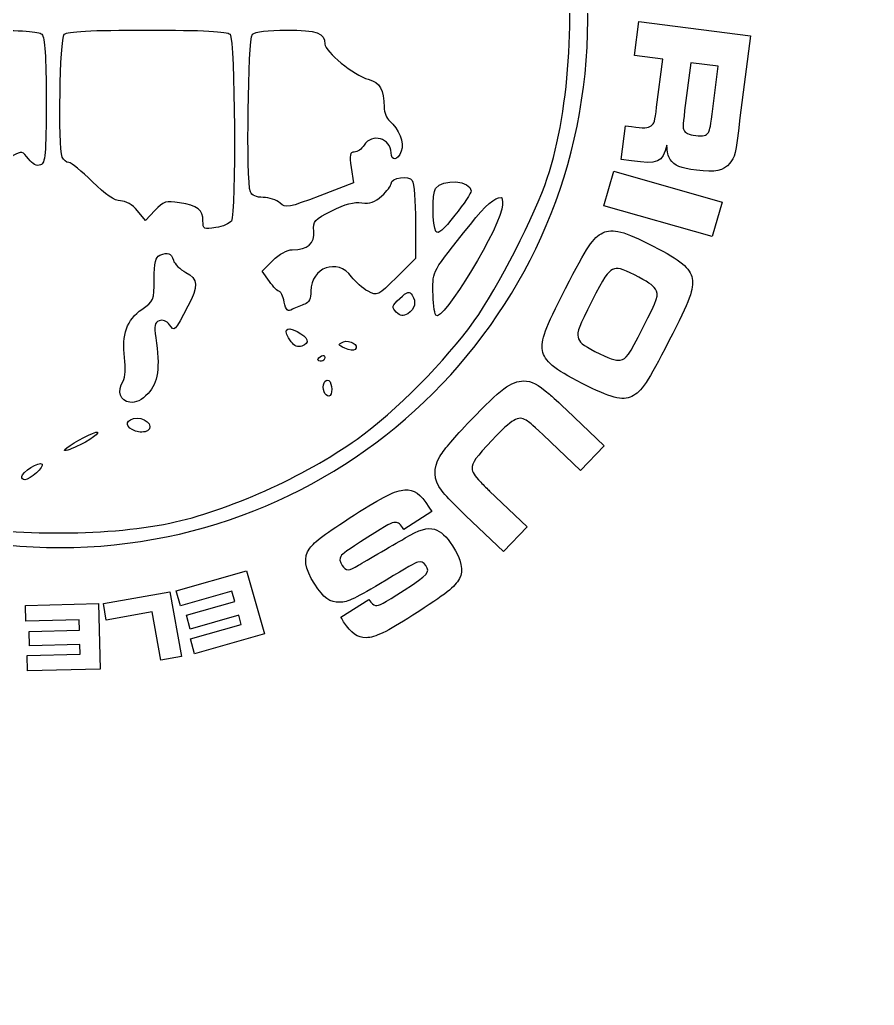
# Model space of a CAD drawing. Header units: millimetres. Extents: x -100 to 87, y -104 to 146.
# Drawn here: x 18.08 to 39.97, y 96.92 to 122.16 of the extents above; entities that cross this region are included whole.
import ezdxf

# ---------------------------------------------------------------- set-up
doc = ezdxf.new("R2010")
doc.units = ezdxf.units.MM
doc.header["$MEASUREMENT"] = 0
doc.layers.add('Layer 1', color=7, linetype='Continuous')

msp = doc.modelspace()

# ---------------------------------------------------------------- linework, layer by layer
at = {"layer": 'Layer 1', "color": 250, "lineweight": 20}
msp.add_open_spline([(54.1016, 110.9455), (54.1016, 110.9455), (54.1016, 110.9455), (54.1016, 110.9455), (54.1016, 110.9455), (51.9325, 110.9455), (50.1587, 109.2167), (50.1029, 107.0485), (50.1029, 107.0485), (50.1029, 107.0485), (50.1016, 100.9457), (50.1016, 100.9457), (50.1016, 100.9457), (50.1011, 98.1956), (47.8515, 95.9455), (45.1013, 95.9455), (45.1013, 95.9455), (45.1013, 95.9455), (-94.8981, 95.9455), (-94.8981, 95.9455), (-94.8981, 95.9455), (-97.6484, 95.9455), (-99.8984, 98.1956), (-99.8984, 100.9457), (-99.8984, 100.9457), (-99.8984, 100.9457), (-99.8984, 140.9453), (-99.8984, 140.9453), (-99.8984, 140.9453), (-99.8984, 143.6954), (-97.6484, 145.9455), (-94.8981, 145.9455), (-94.8981, 145.9455), (-94.8981, 145.9455), (45.1013, 145.9455), (45.1013, 145.9455), (45.1013, 145.9455), (47.8516, 145.9455), (50.101, 143.6954), (50.1016, 140.9453), (50.1016, 140.9453), (50.1016, 140.9453), (50.1029, 134.8425), (50.1029, 134.8425), (50.1029, 134.8425), (50.1587, 132.6743), (51.9325, 130.9455), (54.1016, 130.9455), (54.1016, 130.9455), (54.1016, 130.9455), (54.1016, 130.9455), (54.1016, 130.9455), (54.1016, 130.9455), (54.1016, 130.9455), (62.2716, 130.9455), (62.2716, 130.9455), (62.2716, 130.9455), (63.8286, 130.9455), (65.1023, 129.8324), (65.1023, 128.4719), (65.1023, 128.4719), (65.1023, 128.4719), (65.1023, 113.419), (65.1023, 113.419), (65.1023, 113.419), (65.1023, 112.0585), (63.8284, 110.9455), (62.2716, 110.9455), (62.2716, 110.9455), (62.2716, 110.9455), (54.1016, 110.9455), (54.1016, 110.9455)], degree=3, knots=[0, 0, 0, 0, 0.0526316, 0.0526316, 0.0526316, 0.0526316, 0.1052632, 0.1052632, 0.1052632, 0.1052632, 0.1578947, 0.1578947, 0.1578947, 0.1578947, 0.2105263, 0.2105263, 0.2105263, 0.2105263, 0.2631579, 0.2631579, 0.2631579, 0.2631579, 0.3157895, 0.3157895, 0.3157895, 0.3157895, 0.3684211, 0.3684211, 0.3684211, 0.3684211, 0.4210526, 0.4210526, 0.4210526, 0.4210526, 0.4736842, 0.4736842, 0.4736842, 0.4736842, 0.5263158, 0.5263158, 0.5263158, 0.5263158, 0.5789474, 0.5789474, 0.5789474, 0.5789474, 0.6315789, 0.6315789, 0.6315789, 0.6315789, 0.6842105, 0.6842105, 0.6842105, 0.6842105, 0.7368421, 0.7368421, 0.7368421, 0.7368421, 0.7894737, 0.7894737, 0.7894737, 0.7894737, 0.8421053, 0.8421053, 0.8421053, 0.8421053, 0.8947368, 0.8947368, 0.8947368, 0.8947368, 1, 1, 1, 1], dxfattribs=at)
at = {"layer": 'Layer 1', "color": 7}
msp.add_open_spline([(32.6312, 122.1556), (32.6312, 114.6936), (26.582, 108.6444), (19.12, 108.6444), (19.12, 108.6444), (11.658, 108.6444), (5.6088, 114.6936), (5.6088, 122.1556), (5.6088, 122.1556), (5.6088, 129.6177), (11.658, 135.6669), (19.12, 135.6669), (19.12, 135.6669), (26.582, 135.6669), (32.6312, 129.6177), (32.6312, 122.1556)], degree=3, knots=[0, 0, 0, 0, 0.2, 0.2, 0.2, 0.2, 0.4, 0.4, 0.4, 0.4, 0.6, 0.6, 0.6, 0.6, 1, 1, 1, 1], dxfattribs=at)
at = {"layer": 'Layer 1', "color": 250}
for points, knots in [([(5.7884, 123.9486), (5.8063, 124.1204), (5.9054, 124.6626), (6.0086, 125.1535), (6.0086, 125.1535), (6.9961, 129.8515), (10.9446, 133.9476), (15.5896, 135.0929), (15.5896, 135.0929), (18.0742, 135.7056), (21.5312, 135.5199), (23.7115, 134.6567), (23.7115, 134.6567), (25.3964, 133.9896), (27.3222, 132.7047), (28.546, 131.4312), (28.546, 131.4312), (30.128, 129.7849), (31.5609, 126.9934), (31.9634, 124.7735), (31.9634, 124.7735), (32.3447, 122.671), (32.1918, 119.9018), (31.5952, 118.1026), (31.5952, 118.1026), (31.2926, 117.19), (30.317, 115.2852), (29.7228, 114.4466), (29.7228, 114.4466), (29.0207, 113.4558), (27.6872, 112.1128), (26.7215, 111.4238), (26.7215, 111.4238), (25.3746, 110.4629), (23.3928, 109.5724), (21.928, 109.2698), (21.928, 109.2698), (20.2485, 108.9229), (17.692, 108.9346), (16.0358, 109.2968), (16.0358, 109.2968), (12.3784, 110.0967), (9.1356, 112.5151), (7.352, 115.773), (7.352, 115.773), (6.5497, 117.2384), (6.0326, 118.775), (5.8223, 120.3181), (5.8223, 120.3181), (5.7342, 120.9645), (5.7131, 123.2276), (5.7884, 123.9486)], [0, 0, 0, 0, 0.0714286, 0.0714286, 0.0714286, 0.0714286, 0.1428571, 0.1428571, 0.1428571, 0.1428571, 0.2142857, 0.2142857, 0.2142857, 0.2142857, 0.2857143, 0.2857143, 0.2857143, 0.2857143, 0.3571429, 0.3571429, 0.3571429, 0.3571429, 0.4285714, 0.4285714, 0.4285714, 0.4285714, 0.5, 0.5, 0.5, 0.5, 0.5714286, 0.5714286, 0.5714286, 0.5714286, 0.6428571, 0.6428571, 0.6428571, 0.6428571, 0.7142857, 0.7142857, 0.7142857, 0.7142857, 0.7857143, 0.7857143, 0.7857143, 0.7857143, 0.8571429, 0.8571429, 0.8571429, 0.8571429, 1, 1, 1, 1]), ([(33.9381, 122.1153), (33.9381, 122.1153), (33.8273, 121.2446), (33.8273, 121.2446), (33.8273, 121.2446), (33.8273, 121.2446), (34.5522, 121.1525), (34.5522, 121.1525), (34.5522, 121.1525), (34.5522, 121.1525), (34.3957, 119.9216), (34.3957, 119.9216), (34.3957, 119.9216), (34.3499, 119.5613), (34.3331, 119.4981), (34.2568, 119.4467), (34.2568, 119.4467), (34.1751, 119.3873), (34.0701, 119.3833), (33.7484, 119.4243), (33.7484, 119.4243), (33.7484, 119.4243), (33.5983, 119.4433), (33.5983, 119.4433), (33.5983, 119.4433), (33.5983, 119.4433), (33.4892, 118.5855), (33.4892, 118.5855), (33.4892, 118.5855), (33.4892, 118.5855), (33.7552, 118.5517), (33.7552, 118.5517), (33.7552, 118.5517), (34.4135, 118.4506), (34.5519, 118.5114), (34.6596, 118.9466), (34.6596, 118.9466), (34.6624, 118.7632), (34.6864, 118.6774), (34.7441, 118.5828), (34.7441, 118.5828), (34.8461, 118.426), (35.0037, 118.3624), (35.4154, 118.3101), (35.4154, 118.3101), (35.9087, 118.2473), (36.1098, 118.2871), (36.2706, 118.4889), (36.2706, 118.4889), (36.4056, 118.6592), (36.4056, 118.6592), (36.531, 119.6457), (36.531, 119.6457), (36.531, 119.6457), (36.7988, 121.7515), (36.7988, 121.7515), (36.7988, 121.7515), (36.7988, 121.7515), (33.9381, 122.1153), (33.9381, 122.1153)], [0, 0, 0, 0, 0.0625, 0.0625, 0.0625, 0.0625, 0.125, 0.125, 0.125, 0.125, 0.1875, 0.1875, 0.1875, 0.1875, 0.25, 0.25, 0.25, 0.25, 0.3125, 0.3125, 0.3125, 0.3125, 0.375, 0.375, 0.375, 0.375, 0.4375, 0.4375, 0.4375, 0.4375, 0.5, 0.5, 0.5, 0.5, 0.5625, 0.5625, 0.5625, 0.5625, 0.625, 0.625, 0.625, 0.625, 0.6875, 0.6875, 0.6875, 0.6875, 0.75, 0.75, 0.75, 0.75, 0.8125, 0.8125, 0.8125, 0.8125, 0.875, 0.875, 0.875, 0.875, 1, 1, 1, 1]), ([(14.3177, 117.2765), (14.3791, 117.2273), (14.851, 117.0867), (15.3664, 116.9638), (15.3664, 116.9638), (16.4077, 116.7157), (16.5267, 116.7412), (16.5267, 117.2131), (16.5267, 117.2131), (16.5267, 117.4599), (16.6177, 117.59), (17.0983, 118.0304), (17.0983, 118.0304), (17.4127, 118.3185), (17.7775, 118.6118), (17.9091, 118.6822), (17.9091, 118.6822), (18.1314, 118.8011), (18.1596, 118.7952), (18.3079, 118.5986), (18.3079, 118.5986), (18.4103, 118.4629), (18.5195, 118.4071), (18.6127, 118.4428), (18.6127, 118.4428), (18.7395, 118.4915), (18.758, 118.7021), (18.758, 120.0901), (18.758, 120.0901), (18.758, 121.2089), (18.7262, 121.7134), (18.651, 121.7887), (18.651, 121.7887), (18.5771, 121.8625), (18.1247, 121.8957), (17.1932, 121.8957), (17.1932, 121.8957), (17.1932, 121.8957), (15.8426, 121.8957), (15.8426, 121.8957), (15.8426, 121.8957), (15.8426, 121.8957), (15.5376, 121.5164), (15.5376, 121.5164), (15.5376, 121.5164), (15.3699, 121.3078), (15.2326, 121.0614), (15.2326, 120.9689), (15.2326, 120.9689), (15.2326, 120.6985), (14.9727, 120.5873), (14.637, 120.714), (14.637, 120.714), (14.4097, 120.7998), (14.3346, 120.7994), (14.2791, 120.7122), (14.2791, 120.7122), (14.1556, 120.5176), (14.1909, 117.3781), (14.3178, 117.2765), (14.3178, 117.2765), (14.3178, 117.2765), (14.3177, 117.2765), (14.3177, 117.2765)], [0, 0, 0, 0, 0.0588235, 0.0588235, 0.0588235, 0.0588235, 0.1176471, 0.1176471, 0.1176471, 0.1176471, 0.1764706, 0.1764706, 0.1764706, 0.1764706, 0.2352941, 0.2352941, 0.2352941, 0.2352941, 0.2941176, 0.2941176, 0.2941176, 0.2941176, 0.3529412, 0.3529412, 0.3529412, 0.3529412, 0.4117647, 0.4117647, 0.4117647, 0.4117647, 0.4705882, 0.4705882, 0.4705882, 0.4705882, 0.5294118, 0.5294118, 0.5294118, 0.5294118, 0.5882353, 0.5882353, 0.5882353, 0.5882353, 0.6470588, 0.6470588, 0.6470588, 0.6470588, 0.7058824, 0.7058824, 0.7058824, 0.7058824, 0.7647059, 0.7647059, 0.7647059, 0.7647059, 0.8235294, 0.8235294, 0.8235294, 0.8235294, 0.8823529, 0.8823529, 0.8823529, 0.8823529, 1, 1, 1, 1]), ([(19.1692, 118.6454), (19.199, 118.5678), (19.275, 118.5042), (19.338, 118.5042), (19.338, 118.5042), (19.4011, 118.5042), (19.6735, 118.2833), (19.9435, 118.0133), (19.9435, 118.0133), (20.2801, 117.6768), (20.5055, 117.5224), (20.6604, 117.5224), (20.6604, 117.5224), (20.8, 117.5224), (20.9659, 117.426), (21.0941, 117.2704), (21.0941, 117.2704), (21.0941, 117.2704), (21.3017, 117.0183), (21.3017, 117.0183), (21.3017, 117.0183), (21.3017, 117.0183), (21.5459, 117.2785), (21.5459, 117.2785), (21.5459, 117.2785), (21.7669, 117.514), (21.826, 117.5327), (22.1706, 117.4758), (22.1706, 117.4758), (22.6421, 117.3981), (22.7744, 117.2958), (22.7744, 117.009), (22.7744, 117.009), (22.7744, 116.801), (22.7976, 116.7889), (23.1018, 116.8383), (23.1018, 116.8383), (23.2819, 116.8675), (23.4621, 116.943), (23.5021, 117.0061), (23.5021, 117.0061), (23.6247, 117.1993), (23.5952, 121.6641), (23.4705, 121.7887), (23.4705, 121.7887), (23.3935, 121.8657), (22.7962, 121.8959), (21.3463, 121.8959), (21.3463, 121.8959), (19.8965, 121.8959), (19.2991, 121.8657), (19.2221, 121.7887), (19.2221, 121.7887), (19.1091, 121.6758), (19.0628, 118.9227), (19.1692, 118.6454), (19.1692, 118.6454), (19.1692, 118.6454), (19.1692, 118.6454), (19.1692, 118.6454)], [0, 0, 0, 0, 0.0625, 0.0625, 0.0625, 0.0625, 0.125, 0.125, 0.125, 0.125, 0.1875, 0.1875, 0.1875, 0.1875, 0.25, 0.25, 0.25, 0.25, 0.3125, 0.3125, 0.3125, 0.3125, 0.375, 0.375, 0.375, 0.375, 0.4375, 0.4375, 0.4375, 0.4375, 0.5, 0.5, 0.5, 0.5, 0.5625, 0.5625, 0.5625, 0.5625, 0.625, 0.625, 0.625, 0.625, 0.6875, 0.6875, 0.6875, 0.6875, 0.75, 0.75, 0.75, 0.75, 0.8125, 0.8125, 0.8125, 0.8125, 0.875, 0.875, 0.875, 0.875, 1, 1, 1, 1]), ([(23.9888, 117.7529), (24.0219, 117.6666), (24.1494, 117.6117), (24.3165, 117.6117), (24.3165, 117.6117), (24.4669, 117.6117), (24.6618, 117.5467), (24.7496, 117.4672), (24.7496, 117.4672), (24.8978, 117.3331), (24.9711, 117.3467), (25.7694, 117.656), (25.7694, 117.656), (25.7694, 117.656), (26.6294, 117.9893), (26.6294, 117.9893), (26.6294, 117.9893), (26.6294, 117.9893), (26.5707, 118.3806), (26.5707, 118.3806), (26.5707, 118.3806), (26.5228, 118.7001), (26.5375, 118.772), (26.6506, 118.772), (26.6506, 118.772), (26.7268, 118.772), (26.8394, 118.8523), (26.9007, 118.9505), (26.9007, 118.9505), (27.0983, 119.267), (27.594, 119.1267), (27.594, 118.7541), (27.594, 118.7541), (27.594, 118.5279), (27.7634, 118.5541), (27.8538, 118.7943), (27.8538, 118.7943), (27.9358, 119.0118), (27.7985, 119.3685), (27.5552, 119.5704), (27.5552, 119.5704), (27.4783, 119.6342), (27.4149, 119.7919), (27.4142, 119.9209), (27.4142, 119.9209), (27.4118, 120.3811), (27.3151, 120.5517), (27.0087, 120.6363), (27.0087, 120.6363), (26.6456, 120.7366), (25.8981, 121.3447), (25.8981, 121.5399), (25.8981, 121.5399), (25.8981, 121.8223), (25.6952, 121.8958), (24.9164, 121.8958), (24.9164, 121.8958), (24.4384, 121.8958), (24.1084, 121.8554), (24.0417, 121.7887), (24.0417, 121.7887), (23.9285, 121.6756), (23.8808, 118.0343), (23.9888, 117.7529), (23.9888, 117.7529), (23.9888, 117.7529), (23.9888, 117.7529), (23.9888, 117.7529)], [0, 0, 0, 0, 0.0555556, 0.0555556, 0.0555556, 0.0555556, 0.1111111, 0.1111111, 0.1111111, 0.1111111, 0.1666667, 0.1666667, 0.1666667, 0.1666667, 0.2222222, 0.2222222, 0.2222222, 0.2222222, 0.2777778, 0.2777778, 0.2777778, 0.2777778, 0.3333333, 0.3333333, 0.3333333, 0.3333333, 0.3888889, 0.3888889, 0.3888889, 0.3888889, 0.4444444, 0.4444444, 0.4444444, 0.4444444, 0.5, 0.5, 0.5, 0.5, 0.5555556, 0.5555556, 0.5555556, 0.5555556, 0.6111111, 0.6111111, 0.6111111, 0.6111111, 0.6666667, 0.6666667, 0.6666667, 0.6666667, 0.7222222, 0.7222222, 0.7222222, 0.7222222, 0.7777778, 0.7777778, 0.7777778, 0.7777778, 0.8333333, 0.8333333, 0.8333333, 0.8333333, 0.8888889, 0.8888889, 0.8888889, 0.8888889, 1, 1, 1, 1]), ([(35.2684, 121.0614), (35.2684, 121.0614), (35.9719, 120.9719), (35.9719, 120.9719), (35.9719, 120.9719), (35.9719, 120.9719), (35.8159, 119.7453), (35.8159, 119.7453), (35.8159, 119.7453), (35.7603, 119.3427), (35.7592, 119.3341), (35.721, 119.2736), (35.721, 119.2736), (35.6721, 119.197), (35.5819, 119.1737), (35.3975, 119.1971), (35.3975, 119.1971), (35.2131, 119.2206), (35.1305, 119.2572), (35.0931, 119.3403), (35.0931, 119.3403), (35.0665, 119.4048), (35.0665, 119.4048), (35.1125, 119.8348), (35.1125, 119.8348), (35.1125, 119.8348), (35.2684, 121.0614), (35.2684, 121.0614)], [0, 0, 0, 0, 0.125, 0.125, 0.125, 0.125, 0.25, 0.25, 0.25, 0.25, 0.375, 0.375, 0.375, 0.375, 0.5, 0.5, 0.5, 0.5, 0.625, 0.625, 0.625, 0.625, 0.75, 0.75, 0.75, 0.75, 1, 1, 1, 1]), ([(24.7328, 115.2019), (24.7724, 115.2019), (24.8291, 115.0805), (24.8588, 114.9322), (24.8588, 114.9322), (24.9037, 114.7077), (24.9391, 114.6767), (25.0707, 114.7472), (25.0707, 114.7472), (25.1577, 114.7938), (25.2991, 114.8536), (25.385, 114.8802), (25.385, 114.8802), (25.4912, 114.9131), (25.5412, 115.0201), (25.5412, 115.2144), (25.5412, 115.2144), (25.5412, 115.8224), (26.2249, 116.0635), (26.5817, 115.5812), (26.5817, 115.5812), (26.6815, 115.4462), (26.871, 115.2781), (27.0028, 115.2076), (27.0028, 115.2076), (27.2357, 115.0831), (27.2562, 115.0931), (27.7306, 115.5616), (27.7306, 115.5616), (27.7306, 115.5616), (28.2187, 116.0437), (28.2187, 116.0437), (28.2187, 116.0437), (28.2187, 116.0437), (28.2174, 116.9838), (28.2174, 116.9838), (28.2174, 116.9838), (28.2167, 117.501), (28.1808, 117.9797), (28.1377, 118.0477), (28.1377, 118.0477), (28.0492, 118.1875), (27.594, 118.1163), (27.594, 117.9627), (27.594, 117.9627), (27.594, 117.9122), (27.4871, 117.7718), (27.3564, 117.6507), (27.3564, 117.6507), (27.177, 117.4845), (27.0512, 117.4411), (26.8432, 117.4738), (26.8432, 117.4738), (26.6546, 117.5035), (26.4126, 117.4398), (26.0767, 117.2722), (26.0767, 117.2722), (25.6212, 117.045), (25.5879, 117.0071), (25.6142, 116.7458), (25.6142, 116.7458), (25.6456, 116.4335), (25.4585, 116.2729), (25.063, 116.2729), (25.063, 116.2729), (24.9338, 116.2729), (24.7256, 116.1577), (24.5655, 115.9976), (24.5655, 115.9976), (24.5655, 115.9976), (24.2902, 115.7222), (24.2902, 115.7222), (24.2902, 115.7222), (24.2902, 115.7222), (24.4755, 115.462), (24.4755, 115.462), (24.4755, 115.462), (24.5774, 115.319), (24.6932, 115.2018), (24.7328, 115.2018), (24.7328, 115.2018), (24.7328, 115.2018), (24.7328, 115.2019), (24.7328, 115.2019)], [0, 0, 0, 0, 0.0454545, 0.0454545, 0.0454545, 0.0454545, 0.0909091, 0.0909091, 0.0909091, 0.0909091, 0.1363636, 0.1363636, 0.1363636, 0.1363636, 0.1818182, 0.1818182, 0.1818182, 0.1818182, 0.2272727, 0.2272727, 0.2272727, 0.2272727, 0.2727273, 0.2727273, 0.2727273, 0.2727273, 0.3181818, 0.3181818, 0.3181818, 0.3181818, 0.3636364, 0.3636364, 0.3636364, 0.3636364, 0.4090909, 0.4090909, 0.4090909, 0.4090909, 0.4545455, 0.4545455, 0.4545455, 0.4545455, 0.5, 0.5, 0.5, 0.5, 0.5454545, 0.5454545, 0.5454545, 0.5454545, 0.5909091, 0.5909091, 0.5909091, 0.5909091, 0.6363636, 0.6363636, 0.6363636, 0.6363636, 0.6818182, 0.6818182, 0.6818182, 0.6818182, 0.7272727, 0.7272727, 0.7272727, 0.7272727, 0.7727273, 0.7727273, 0.7727273, 0.7727273, 0.8181818, 0.8181818, 0.8181818, 0.8181818, 0.8636364, 0.8636364, 0.8636364, 0.8636364, 0.9090909, 0.9090909, 0.9090909, 0.9090909, 1, 1, 1, 1]), ([(36.0722, 117.4941), (36.0722, 117.4941), (33.2981, 118.2818), (33.2981, 118.2818), (33.2981, 118.2818), (33.2981, 118.2818), (33.0466, 117.3959), (33.0466, 117.3959), (33.0466, 117.3959), (33.0466, 117.3959), (35.8207, 116.6082), (35.8207, 116.6082), (35.8207, 116.6082), (35.8207, 116.6082), (36.0722, 117.4941), (36.0722, 117.4941)], [0, 0, 0, 0, 0.2, 0.2, 0.2, 0.2, 0.4, 0.4, 0.4, 0.4, 0.6, 0.6, 0.6, 0.6, 1, 1, 1, 1]), ([(28.7403, 116.7387), (28.7916, 116.6578), (28.9347, 116.7795), (29.2298, 117.1551), (29.2298, 117.1551), (29.4591, 117.447), (29.6468, 117.728), (29.6468, 117.7795), (29.6468, 117.7795), (29.6468, 118.0462), (28.9041, 118.0982), (28.7333, 117.8434), (28.7333, 117.8434), (28.6446, 117.711), (28.6498, 116.8813), (28.7403, 116.7387), (28.7403, 116.7387), (28.7403, 116.7387), (28.7403, 116.7387), (28.7403, 116.7387)], [0, 0, 0, 0, 0.1666667, 0.1666667, 0.1666667, 0.1666667, 0.3333333, 0.3333333, 0.3333333, 0.3333333, 0.5, 0.5, 0.5, 0.5, 0.6666667, 0.6666667, 0.6666667, 0.6666667, 1, 1, 1, 1]), ([(28.7414, 114.5949), (28.8925, 114.3568), (30.4501, 116.934), (30.4501, 117.4221), (30.4501, 117.4221), (30.4501, 117.5264), (30.4333, 117.6117), (30.4127, 117.6117), (30.4127, 117.6117), (30.2452, 117.6117), (30.028, 117.4208), (29.6254, 116.9199), (29.6254, 116.9199), (28.6266, 115.677), (28.6649, 115.7455), (28.6664, 115.2083), (28.6664, 115.2083), (28.6671, 114.9348), (28.7009, 114.6588), (28.7414, 114.595), (28.7414, 114.595), (28.7414, 114.595), (28.7414, 114.5949), (28.7414, 114.5949)], [0, 0, 0, 0, 0.1428571, 0.1428571, 0.1428571, 0.1428571, 0.2857143, 0.2857143, 0.2857143, 0.2857143, 0.4285714, 0.4285714, 0.4285714, 0.4285714, 0.5714286, 0.5714286, 0.5714286, 0.5714286, 0.7142857, 0.7142857, 0.7142857, 0.7142857, 1, 1, 1, 1]), ([(34.7114, 113.9345), (35.2573, 115.0004), (35.3526, 115.2625), (35.3069, 115.5336), (35.3069, 115.5336), (35.2554, 115.8028), (35.0214, 116.0004), (34.3095, 116.365), (34.3095, 116.365), (33.5592, 116.7493), (33.2718, 116.8237), (33.0173, 116.7063), (33.0173, 116.7063), (32.7706, 116.5849), (32.6117, 116.3505), (32.0638, 115.2808), (32.0638, 115.2808), (31.5237, 114.2264), (31.4264, 113.9604), (31.472, 113.6893), (31.472, 113.6893), (31.5255, 113.4143), (31.7499, 113.2265), (32.4887, 112.8481), (32.4887, 112.8481), (33.2237, 112.4716), (33.5111, 112.3973), (33.7617, 112.5166), (33.7617, 112.5166), (34.0084, 112.638), (34.1654, 112.8686), (34.7114, 113.9345)], [0, 0, 0, 0, 0.1111111, 0.1111111, 0.1111111, 0.1111111, 0.2222222, 0.2222222, 0.2222222, 0.2222222, 0.3333333, 0.3333333, 0.3333333, 0.3333333, 0.4444444, 0.4444444, 0.4444444, 0.4444444, 0.5555556, 0.5555556, 0.5555556, 0.5555556, 0.6666667, 0.6666667, 0.6666667, 0.6666667, 0.7777778, 0.7777778, 0.7777778, 0.7777778, 1, 1, 1, 1]), ([(20.9019, 112.3642), (21.0548, 112.3463), (21.2041, 112.4185), (21.3681, 112.5898), (21.3681, 112.5898), (21.6272, 112.8602), (21.682, 113.2587), (21.5647, 114.0185), (21.5647, 114.0185), (21.5176, 114.3236), (21.5348, 114.4081), (21.6537, 114.4537), (21.6537, 114.4537), (21.7432, 114.4881), (21.8467, 114.448), (21.9171, 114.3517), (21.9171, 114.3517), (22.0473, 114.1736), (22.0403, 114.1666), (22.3909, 114.8258), (22.3909, 114.8258), (22.6635, 115.3385), (22.6513, 115.5257), (22.3344, 115.6895), (22.3344, 115.6895), (22.1906, 115.7639), (22.0473, 115.9055), (22.016, 116.0042), (22.016, 116.0042), (21.9556, 116.1944), (21.8933, 116.2168), (21.666, 116.1295), (21.666, 116.1295), (21.5581, 116.0881), (21.5248, 115.9437), (21.5248, 115.5163), (21.5248, 115.5163), (21.5248, 114.9774), (21.5136, 114.9495), (21.2128, 114.7449), (21.2128, 114.7449), (20.8277, 114.4829), (20.6858, 114.0904), (20.7658, 113.5087), (20.7658, 113.5087), (20.8021, 113.245), (20.7879, 113.0069), (20.7301, 112.9094), (20.7301, 112.9094), (20.572, 112.6428), (20.6506, 112.3936), (20.9019, 112.3643), (20.9019, 112.3643), (20.9019, 112.3643), (20.9019, 112.3642), (20.9019, 112.3642)], [0, 0, 0, 0, 0.0666667, 0.0666667, 0.0666667, 0.0666667, 0.1333333, 0.1333333, 0.1333333, 0.1333333, 0.2, 0.2, 0.2, 0.2, 0.2666667, 0.2666667, 0.2666667, 0.2666667, 0.3333333, 0.3333333, 0.3333333, 0.3333333, 0.4, 0.4, 0.4, 0.4, 0.4666667, 0.4666667, 0.4666667, 0.4666667, 0.5333333, 0.5333333, 0.5333333, 0.5333333, 0.6, 0.6, 0.6, 0.6, 0.6666667, 0.6666667, 0.6666667, 0.6666667, 0.7333333, 0.7333333, 0.7333333, 0.7333333, 0.8, 0.8, 0.8, 0.8, 0.8666667, 0.8666667, 0.8666667, 0.8666667, 1, 1, 1, 1]), ([(34.0456, 114.2755), (33.677, 113.5559), (33.6182, 113.4694), (33.4652, 113.4457), (33.4652, 113.4457), (33.3432, 113.4256), (33.1813, 113.4795), (32.8157, 113.6667), (32.8157, 113.6667), (32.5079, 113.8244), (32.4062, 113.9104), (32.3823, 114.0344), (32.3823, 114.0344), (32.3566, 114.1739), (32.4121, 114.3203), (32.7294, 114.9398), (32.7294, 114.9398), (33.0547, 115.5748), (33.141, 115.7054), (33.2692, 115.766), (33.2692, 115.766), (33.3896, 115.8209), (33.5054, 115.7908), (33.8248, 115.6273), (33.8248, 115.6273), (34.1634, 115.4538), (34.2979, 115.3655), (34.3626, 115.2643), (34.3626, 115.2643), (34.4618, 115.1164), (34.4319, 115.0297), (34.0456, 114.2755)], [0, 0, 0, 0, 0.1111111, 0.1111111, 0.1111111, 0.1111111, 0.2222222, 0.2222222, 0.2222222, 0.2222222, 0.3333333, 0.3333333, 0.3333333, 0.3333333, 0.4444444, 0.4444444, 0.4444444, 0.4444444, 0.5555556, 0.5555556, 0.5555556, 0.5555556, 0.6666667, 0.6666667, 0.6666667, 0.6666667, 0.7777778, 0.7777778, 0.7777778, 0.7777778, 1, 1, 1, 1]), ([(28.0196, 114.6328), (28.2053, 114.7498), (28.2489, 114.9315), (28.1341, 115.1103), (28.1341, 115.1103), (28.0628, 115.2213), (28.0138, 115.2082), (27.8199, 115.0261), (27.8199, 115.0261), (27.6132, 114.8318), (27.604, 114.7966), (27.7277, 114.6729), (27.7277, 114.6729), (27.8324, 114.5682), (27.9018, 114.5587), (28.0196, 114.6329), (28.0196, 114.6329), (28.0196, 114.6329), (28.0196, 114.6328), (28.0196, 114.6328)], [0, 0, 0, 0, 0.1666667, 0.1666667, 0.1666667, 0.1666667, 0.3333333, 0.3333333, 0.3333333, 0.3333333, 0.5, 0.5, 0.5, 0.5, 0.6666667, 0.6666667, 0.6666667, 0.6666667, 1, 1, 1, 1]), ([(25.0374, 113.9103), (25.1115, 113.809), (25.2153, 113.7667), (25.3051, 113.8012), (25.3051, 113.8012), (25.5262, 113.886), (25.4826, 114.0212), (25.1842, 114.1755), (25.1842, 114.1755), (24.8825, 114.3315), (24.8165, 114.2124), (25.0374, 113.9103)], [0, 0, 0, 0, 0.25, 0.25, 0.25, 0.25, 0.5, 0.5, 0.5, 0.5, 1, 1, 1, 1]), ([(26.674, 113.7167), (26.7812, 113.8239), (26.5406, 113.9784), (26.3728, 113.9101), (26.3728, 113.9101), (26.2239, 113.8497), (26.2272, 113.8365), (26.4122, 113.7504), (26.4122, 113.7504), (26.5231, 113.6988), (26.641, 113.6836), (26.674, 113.7167)], [0, 0, 0, 0, 0.25, 0.25, 0.25, 0.25, 0.5, 0.5, 0.5, 0.5, 1, 1, 1, 1]), ([(25.8089, 113.4168), (25.858, 113.4168), (25.8982, 113.4594), (25.8982, 113.5114), (25.8982, 113.5114), (25.8982, 113.5634), (25.858, 113.5811), (25.8089, 113.5507), (25.8089, 113.5507), (25.7598, 113.5204), (25.7197, 113.4779), (25.7197, 113.4562), (25.7197, 113.4562), (25.7197, 113.4345), (25.7599, 113.4168), (25.8089, 113.4168)], [0, 0, 0, 0, 0.2, 0.2, 0.2, 0.2, 0.4, 0.4, 0.4, 0.4, 0.6, 0.6, 0.6, 0.6, 1, 1, 1, 1]), ([(25.997, 112.5243), (26.1018, 112.5243), (26.1002, 112.8563), (25.995, 112.9213), (25.995, 112.9213), (25.8972, 112.9817), (25.8186, 112.7928), (25.8763, 112.6359), (25.8763, 112.6359), (25.8988, 112.5745), (25.9532, 112.5243), (25.997, 112.5243)], [0, 0, 0, 0, 0.25, 0.25, 0.25, 0.25, 0.5, 0.5, 0.5, 0.5, 1, 1, 1, 1]), ([(33.0541, 111.25), (33.0541, 111.25), (32.0933, 112.1658), (32.0933, 112.1658), (32.0933, 112.1658), (31.7398, 112.4968), (31.7398, 112.4968), (31.6493, 112.5711), (31.6493, 112.5711), (31.3465, 112.8299), (31.1916, 112.9118), (30.9929, 112.9101), (30.9929, 112.9101), (30.6779, 112.9117), (30.3895, 112.6968), (29.6347, 111.905), (29.6347, 111.905), (29.1843, 111.4325), (28.985, 111.1983), (28.8435, 110.9748), (28.8435, 110.9748), (28.6669, 110.6892), (28.6807, 110.3715), (28.8857, 110.1105), (28.8857, 110.1105), (29.0149, 109.9514), (29.0463, 109.9155), (29.5099, 109.4556), (29.5099, 109.4556), (29.5099, 109.4556), (30.4707, 108.5398), (30.4707, 108.5398), (30.4707, 108.5398), (30.4707, 108.5398), (31.0763, 109.1751), (31.0763, 109.1751), (31.0763, 109.1751), (31.0763, 109.1751), (30.1155, 110.0909), (30.1155, 110.0909), (30.1155, 110.0909), (30.0685, 110.1357), (29.9651, 110.2402), (29.8899, 110.318), (29.8899, 110.318), (29.7203, 110.5034), (29.6758, 110.5697), (29.6704, 110.6705), (29.6704, 110.6705), (29.6609, 110.8109), (29.7704, 110.9634), (30.185, 111.3984), (30.185, 111.3984), (30.7011, 111.9398), (30.8519, 112.029), (31.0506, 111.9054), (31.0506, 111.9054), (31.15, 111.8405), (31.1532, 111.8375), (31.4877, 111.5305), (31.4877, 111.5305), (31.4877, 111.5305), (32.4485, 110.6147), (32.4485, 110.6147), (32.4485, 110.6147), (32.4485, 110.6147), (33.0541, 111.25), (33.0541, 111.25)], [0, 0, 0, 0, 0.0555556, 0.0555556, 0.0555556, 0.0555556, 0.1111111, 0.1111111, 0.1111111, 0.1111111, 0.1666667, 0.1666667, 0.1666667, 0.1666667, 0.2222222, 0.2222222, 0.2222222, 0.2222222, 0.2777778, 0.2777778, 0.2777778, 0.2777778, 0.3333333, 0.3333333, 0.3333333, 0.3333333, 0.3888889, 0.3888889, 0.3888889, 0.3888889, 0.4444444, 0.4444444, 0.4444444, 0.4444444, 0.5, 0.5, 0.5, 0.5, 0.5555556, 0.5555556, 0.5555556, 0.5555556, 0.6111111, 0.6111111, 0.6111111, 0.6111111, 0.6666667, 0.6666667, 0.6666667, 0.6666667, 0.7222222, 0.7222222, 0.7222222, 0.7222222, 0.7777778, 0.7777778, 0.7777778, 0.7777778, 0.8333333, 0.8333333, 0.8333333, 0.8333333, 0.8888889, 0.8888889, 0.8888889, 0.8888889, 1, 1, 1, 1]), ([(21.0465, 111.6262), (21.1465, 111.5892), (21.285, 111.594), (21.3543, 111.6368), (21.3543, 111.6368), (21.5537, 111.7601), (21.2448, 112.0253), (20.9943, 111.9458), (20.9943, 111.9458), (20.7659, 111.8733), (20.7908, 111.7208), (21.0465, 111.6262)], [0, 0, 0, 0, 0.25, 0.25, 0.25, 0.25, 0.5, 0.5, 0.5, 0.5, 1, 1, 1, 1]), ([(19.6294, 111.2748), (20.0022, 111.4549), (20.2473, 111.6832), (19.9452, 111.5689), (19.9452, 111.5689), (19.6937, 111.4738), (19.193, 111.1671), (19.2296, 111.1305), (19.2296, 111.1305), (19.2477, 111.1124), (19.4276, 111.1773), (19.6294, 111.2748)], [0, 0, 0, 0, 0.25, 0.25, 0.25, 0.25, 0.5, 0.5, 0.5, 0.5, 1, 1, 1, 1]), ([(18.2126, 110.3823), (18.3456, 110.3823), (18.7174, 110.7199), (18.6542, 110.7834), (18.6542, 110.7834), (18.5839, 110.8539), (18.1332, 110.5753), (18.1332, 110.4613), (18.1332, 110.4613), (18.1332, 110.4178), (18.1689, 110.3822), (18.2126, 110.3822), (18.2126, 110.3822), (18.2126, 110.3822), (18.2126, 110.3823), (18.2126, 110.3823)], [0, 0, 0, 0, 0.2, 0.2, 0.2, 0.2, 0.4, 0.4, 0.4, 0.4, 0.6, 0.6, 0.6, 0.6, 1, 1, 1, 1]), ([(28.637, 109.5647), (28.637, 109.5647), (28.5623, 109.6813), (28.5623, 109.6813), (28.5623, 109.6813), (28.3406, 110.027), (28.1891, 110.1352), (27.9417, 110.1205), (27.9417, 110.1205), (27.704, 110.1068), (27.3809, 109.9458), (26.6566, 109.4815), (26.6566, 109.4815), (25.9068, 109.0009), (25.6223, 108.7877), (25.5127, 108.6302), (25.5127, 108.6302), (25.3368, 108.3839), (25.3752, 108.1157), (25.6388, 107.7045), (25.6388, 107.7045), (25.8629, 107.355), (26.0333, 107.2332), (26.2794, 107.242), (26.2794, 107.242), (26.4905, 107.249), (26.6683, 107.3322), (27.465, 107.812), (27.465, 107.812), (28.0057, 108.1381), (28.2019, 108.2485), (28.2791, 108.2722), (28.2791, 108.2722), (28.3623, 108.2948), (28.4254, 108.2685), (28.4814, 108.1811), (28.4814, 108.1811), (28.5957, 108.0028), (28.5541, 107.9556), (27.9316, 107.5565), (27.9316, 107.5565), (27.3747, 107.1995), (27.2864, 107.1531), (27.1978, 107.1631), (27.1978, 107.1631), (27.1345, 107.1739), (27.1025, 107.1997), (27.0219, 107.3175), (27.0219, 107.3175), (27.0219, 107.3175), (26.3085, 106.8601), (26.3085, 106.8601), (26.3085, 106.8601), (26.3351, 106.8105), (26.3678, 106.7594), (26.3772, 106.7449), (26.3772, 106.7449), (26.5685, 106.4464), (26.7344, 106.332), (26.9539, 106.334), (26.9539, 106.334), (27.1939, 106.3441), (27.4697, 106.4747), (28.1467, 106.9086), (28.1467, 106.9086), (29.0239, 107.471), (29.2211, 107.6281), (29.345, 107.8514), (29.345, 107.8514), (29.4554, 108.0557), (29.3991, 108.3277), (29.1681, 108.688), (29.1681, 108.688), (29.0118, 108.9319), (28.8677, 109.0604), (28.7067, 109.1113), (28.7067, 109.1113), (28.5182, 109.165), (28.3144, 109.1064), (27.9545, 108.891), (27.9545, 108.891), (27.878, 108.842), (27.6235, 108.6943), (27.3485, 108.5385), (27.3485, 108.5385), (27.083, 108.3838), (26.8358, 108.2406), (26.7557, 108.1893), (26.7557, 108.1893), (26.5168, 108.0413), (26.4352, 108.0403), (26.3419, 108.1859), (26.3419, 108.1859), (26.2765, 108.2879), (26.2671, 108.3588), (26.3053, 108.4192), (26.3053, 108.4192), (26.3558, 108.4927), (26.4372, 108.55), (26.9977, 108.9093), (26.9977, 108.9093), (27.5182, 109.243), (27.6029, 109.2871), (27.7001, 109.2877), (27.7001, 109.2877), (27.7816, 109.2887), (27.8266, 109.2506), (27.9199, 109.1051), (27.9199, 109.1051), (27.9199, 109.1051), (28.637, 109.5647), (28.637, 109.5647)], [0, 0, 0, 0, 0.0344828, 0.0344828, 0.0344828, 0.0344828, 0.0689655, 0.0689655, 0.0689655, 0.0689655, 0.1034483, 0.1034483, 0.1034483, 0.1034483, 0.137931, 0.137931, 0.137931, 0.137931, 0.1724138, 0.1724138, 0.1724138, 0.1724138, 0.2068966, 0.2068966, 0.2068966, 0.2068966, 0.2413793, 0.2413793, 0.2413793, 0.2413793, 0.2758621, 0.2758621, 0.2758621, 0.2758621, 0.3103448, 0.3103448, 0.3103448, 0.3103448, 0.3448276, 0.3448276, 0.3448276, 0.3448276, 0.3793103, 0.3793103, 0.3793103, 0.3793103, 0.4137931, 0.4137931, 0.4137931, 0.4137931, 0.4482759, 0.4482759, 0.4482759, 0.4482759, 0.4827586, 0.4827586, 0.4827586, 0.4827586, 0.5172414, 0.5172414, 0.5172414, 0.5172414, 0.5517241, 0.5517241, 0.5517241, 0.5517241, 0.5862069, 0.5862069, 0.5862069, 0.5862069, 0.6206897, 0.6206897, 0.6206897, 0.6206897, 0.6551724, 0.6551724, 0.6551724, 0.6551724, 0.6896552, 0.6896552, 0.6896552, 0.6896552, 0.7241379, 0.7241379, 0.7241379, 0.7241379, 0.7586207, 0.7586207, 0.7586207, 0.7586207, 0.7931034, 0.7931034, 0.7931034, 0.7931034, 0.8275862, 0.8275862, 0.8275862, 0.8275862, 0.862069, 0.862069, 0.862069, 0.862069, 0.8965517, 0.8965517, 0.8965517, 0.8965517, 0.9310345, 0.9310345, 0.9310345, 0.9310345, 1, 1, 1, 1]), ([(24.3502, 106.4315), (24.3502, 106.4315), (23.8908, 108.0495), (23.8908, 108.0495), (23.8908, 108.0495), (23.8908, 108.0495), (22.0908, 107.5384), (22.0908, 107.5384), (22.0908, 107.5384), (22.0908, 107.5384), (22.201, 107.1503), (22.201, 107.1503), (22.201, 107.1503), (22.201, 107.1503), (23.5158, 107.5236), (23.5158, 107.5236), (23.5158, 107.5236), (23.5158, 107.5236), (23.5888, 107.2665), (23.5888, 107.2665), (23.5888, 107.2665), (23.5888, 107.2665), (22.3492, 106.9145), (22.3492, 106.9145), (22.3492, 106.9145), (22.3492, 106.9145), (22.4505, 106.5579), (22.4505, 106.5579), (22.4505, 106.5579), (22.4505, 106.5579), (23.6901, 106.9099), (23.6901, 106.9099), (23.6901, 106.9099), (23.6901, 106.9099), (23.7569, 106.6746), (23.7569, 106.6746), (23.7569, 106.6746), (23.7569, 106.6746), (22.4518, 106.304), (22.4518, 106.304), (22.4518, 106.304), (22.4518, 106.304), (22.5599, 105.9231), (22.5599, 105.9231), (22.5599, 105.9231), (22.5599, 105.9231), (24.3502, 106.4315), (24.3502, 106.4315)], [0, 0, 0, 0, 0.0769231, 0.0769231, 0.0769231, 0.0769231, 0.1538462, 0.1538462, 0.1538462, 0.1538462, 0.2307692, 0.2307692, 0.2307692, 0.2307692, 0.3076923, 0.3076923, 0.3076923, 0.3076923, 0.3846154, 0.3846154, 0.3846154, 0.3846154, 0.4615385, 0.4615385, 0.4615385, 0.4615385, 0.5384615, 0.5384615, 0.5384615, 0.5384615, 0.6153846, 0.6153846, 0.6153846, 0.6153846, 0.6923077, 0.6923077, 0.6923077, 0.6923077, 0.7692308, 0.7692308, 0.7692308, 0.7692308, 0.8461538, 0.8461538, 0.8461538, 0.8461538, 1, 1, 1, 1]), ([(22.2255, 105.858), (22.2255, 105.858), (21.9299, 107.5139), (21.9299, 107.5139), (21.9299, 107.5139), (21.9299, 107.5139), (20.2244, 107.2095), (20.2244, 107.2095), (20.2244, 107.2095), (20.2244, 107.2095), (20.2997, 106.7874), (20.2997, 106.7874), (20.2997, 106.7874), (20.2997, 106.7874), (21.4764, 106.9975), (21.4764, 106.9975), (21.4764, 106.9975), (21.4764, 106.9975), (21.6966, 105.7637), (21.6966, 105.7637), (21.6966, 105.7637), (21.6966, 105.7637), (22.2255, 105.858), (22.2255, 105.858)], [0, 0, 0, 0, 0.1428571, 0.1428571, 0.1428571, 0.1428571, 0.2857143, 0.2857143, 0.2857143, 0.2857143, 0.4285714, 0.4285714, 0.4285714, 0.4285714, 0.5714286, 0.5714286, 0.5714286, 0.5714286, 0.7142857, 0.7142857, 0.7142857, 0.7142857, 1, 1, 1, 1]), ([(20.1441, 105.5301), (20.1441, 105.5301), (20.1015, 107.2116), (20.1015, 107.2116), (20.1015, 107.2116), (20.1015, 107.2116), (18.2309, 107.1643), (18.2309, 107.1643), (18.2309, 107.1643), (18.2309, 107.1643), (18.2411, 106.7609), (18.2411, 106.7609), (18.2411, 106.7609), (18.2411, 106.7609), (19.6075, 106.7955), (19.6075, 106.7955), (19.6075, 106.7955), (19.6075, 106.7955), (19.6143, 106.5283), (19.6143, 106.5283), (19.6143, 106.5283), (19.6143, 106.5283), (18.3261, 106.4957), (18.3261, 106.4957), (18.3261, 106.4957), (18.3261, 106.4957), (18.3355, 106.1251), (18.3355, 106.1251), (18.3355, 106.1251), (18.3355, 106.1251), (19.6236, 106.1577), (19.6236, 106.1577), (19.6236, 106.1577), (19.6236, 106.1577), (19.6298, 105.9132), (19.6298, 105.9132), (19.6298, 105.9132), (19.6298, 105.9132), (18.2736, 105.8788), (18.2736, 105.8788), (18.2736, 105.8788), (18.2736, 105.8788), (18.2836, 105.4831), (18.2836, 105.4831), (18.2836, 105.4831), (18.2836, 105.4831), (20.1441, 105.5301), (20.1441, 105.5301)], [0, 0, 0, 0, 0.0769231, 0.0769231, 0.0769231, 0.0769231, 0.1538462, 0.1538462, 0.1538462, 0.1538462, 0.2307692, 0.2307692, 0.2307692, 0.2307692, 0.3076923, 0.3076923, 0.3076923, 0.3076923, 0.3846154, 0.3846154, 0.3846154, 0.3846154, 0.4615385, 0.4615385, 0.4615385, 0.4615385, 0.5384615, 0.5384615, 0.5384615, 0.5384615, 0.6153846, 0.6153846, 0.6153846, 0.6153846, 0.6923077, 0.6923077, 0.6923077, 0.6923077, 0.7692308, 0.7692308, 0.7692308, 0.7692308, 0.8461538, 0.8461538, 0.8461538, 0.8461538, 1, 1, 1, 1])]:
    msp.add_open_spline(points, degree=3, knots=knots, dxfattribs=at)

doc.saveas('drawing.dxf')
